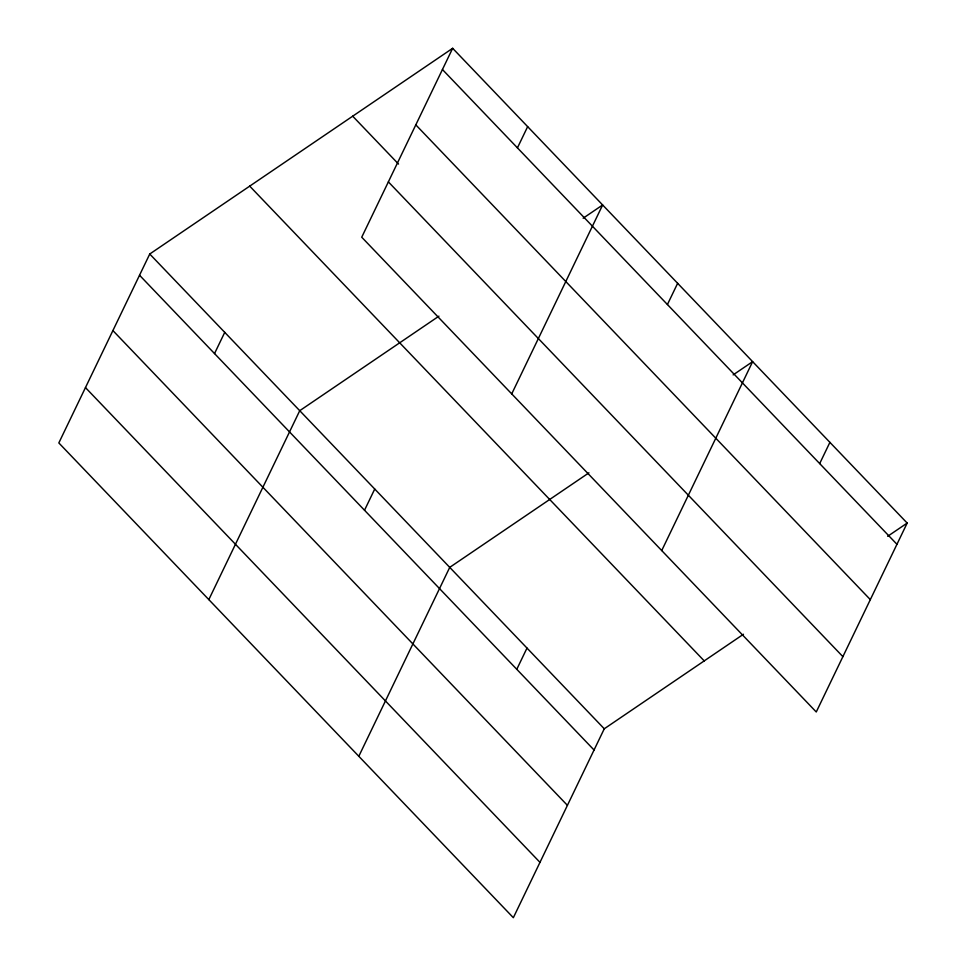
<?xml version="1.0" encoding="UTF-8"?>
<svg xmlns="http://www.w3.org/2000/svg" width="966" height="966" viewBox="0 0 966 966"><rect width="100%" height="100%" fill="white"/><g stroke="black" fill="none" stroke-linecap="round" stroke-linejoin="round"><path stroke-width="1.45" d="M452.656 48.3L361.731 237.213L816.258 711.978L907.171 523.065L452.656 48.3L149.742 254.022L58.829 442.935L513.344 917.7L604.269 728.787L743.458 634.251M214.524 353.58L224.74 332.352M208.825 599.608L299.738 410.695L438.926 316.16M517.438 147.858L527.653 126.643M364.52 510.253L374.736 489.025M511.726 393.887L602.639 204.973L583.138 218.219M358.809 756.281L449.733 567.368L588.922 472.833M667.421 304.531L677.637 283.316M516.786 669.293L527.001 648.077M661.722 550.56L752.635 361.646L733.134 374.893M819.687 463.583L829.903 442.356M887.669 536.311L907.171 523.065M442.44 69.528L896.955 544.293M415.803 124.856L870.33 599.632M352.699 116.186L398.523 164.063M388.368 181.874L842.883 656.638M249.711 186.136L704.226 660.901M149.742 254.022L604.269 728.787M139.539 275.238L594.054 750.014M112.901 330.577L567.416 805.342M85.467 387.595L539.982 862.36"/></g></svg>
